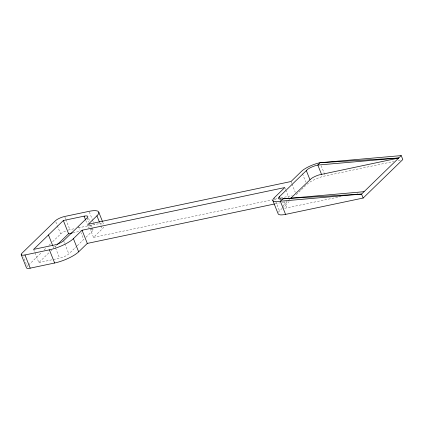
<?xml version="1.0" encoding="UTF-8"?>
<svg xmlns="http://www.w3.org/2000/svg" width="424" height="424" viewBox="0 0 424 424"><rect width="100%" height="100%" fill="white"/><g stroke="black" fill="none" stroke-linecap="round" stroke-linejoin="round"><path stroke-width="0.32" stroke-dasharray="2.12 1.59" d="M28.116 265.519L27.173 266.436L23.357 256.854M28.588 265.064L41.78 252.259M44.138 249.969L46.492 247.685M48.85 245.395L50.737 243.567M52.618 241.738L60.632 233.963A7.356 1.966 -21.7 0 1 66.383 230.709M33.607 249.386L38.849 262.562L49.073 252.64M50.928 250.838L51.861 249.937M56.503 245.427L53.715 248.13L53 246.333M38.849 262.562L59.604 258.19A7.356 1.966 -21.7 0 0 68.842 253.886L76.739 246.222M77.2 245.772L83.703 239.459L81.085 232.871M85.982 237.249L92.368 231.054A7.356 1.966 -21.7 0 0 91.987 229.087M89.946 228.414L93.519 237.392L102.184 228.987A19.128 5.115 -21.7 0 0 103.726 227.073M283.009 205.799L287.732 201.214M288.203 200.753L289.619 199.381M278.324 212.413A14.713 3.933 -21.7 0 1 279.511 210.94L282.257 208.279M282.713 207.834L289.115 201.617M296.238 194.706L306.759 184.498A14.713 3.933 -21.7 0 1 325.229 175.891L393.748 161.459M68.174 230.094A7.356 1.966 -21.7 0 1 69.87 229.66L75.011 228.573M78.228 227.9L94.303 224.513A19.128 5.115 -21.7 0 1 103.218 224.434M398.274 160.511L401.507 159.827M72.986 232.776L79.277 231.451M93.519 237.392L271.625 199.889M274.863 199.206L277.455 198.66M280.693 197.982L292.348 195.528M275.134 203.864L279.67 202.911M282.257 202.365L286.794 201.411M284.737 208.274L340.88 196.566M356.971 193.174L358.259 192.904M321.18 165.71L325.229 175.891M302.466 173.718L305.805 182.103M290.991 181.53L291.707 183.327M291.945 183.926L295.284 192.311M284.785 187.556L285.5 189.353M285.739 189.952L288.839 197.738M284.356 201.803L286.804 207.951M274.27 197.764L275.457 200.759M275.695 201.358L279.511 210.94M102.65 221.927L103.843 224.921M99.561 222.399L102.184 228.987M89.294 211.936L92.156 219.123M92.395 219.722L93.349 222.118M93.587 222.717L94.303 224.513M88.568 218.339L89.761 221.333M91.192 224.927L92.146 227.322M92.384 227.921L93.1 229.718M87.127 217.878L88.796 222.07M89.745 224.466L90.937 227.46M91.176 228.059L92.368 231.054M88.277 224.222L89.708 227.815M85.765 220.348L88.86 228.133M78.461 226.289L80.131 230.476M64.861 217.083L65.577 218.879M65.815 219.478L69.87 229.66M63.595 240.715L64.549 243.111M64.787 243.71L68.842 253.886M55.862 221.985L57.055 224.98M57.293 225.579L60.632 233.963M54.834 246.217L55.311 247.415M55.549 248.013L59.604 258.19"/><path stroke-width="0.64" d="M291.039 198.003L311.343 178.52A8.777 2.348 -21.7 0 1 319.134 174.889L398.746 158.014L317.825 165.058L315.461 165.667A8.777 2.348 -21.7 0 0 307.67 169.298L278.51 197.6A8.777 2.348 -21.7 0 0 281.064 199.052L364.052 191.685M63.34 220.528L33.607 249.386L54.357 245.019A7.356 1.966 -21.7 0 0 63.595 240.715L87.127 217.878A7.356 1.966 -21.7 0 0 84.095 216.155L63.34 220.528L68.582 233.704L57.431 244.526M99.322 221.8L96.942 215.811A19.128 5.115 -21.7 0 0 89.056 211.338L64.623 216.484A7.356 1.966 -21.7 0 0 55.385 220.787L21.931 253.261A7.356 1.966 -21.7 0 0 24.963 254.978L49.396 249.837A19.128 5.115 -21.7 0 0 73.41 238.648L82.07 230.243L284.785 187.556L274.27 197.764A14.713 3.933 -21.7 0 0 280.333 201.204L361.571 194.091L401.226 155.603L402.8 159.557L363.145 198.045L285.575 214.38A14.713 3.933 -21.7 0 1 278.049 213.606L272.807 200.43M96.942 215.811L88.277 224.222L290.991 181.53L301.512 171.323A14.713 3.933 -21.7 0 1 319.988 162.715L401.226 155.603M21.2 254.591L26.442 267.767A7.356 1.966 -21.7 0 0 30.205 268.154L54.638 263.007A19.128 5.115 -21.7 0 0 78.657 251.819L87.312 243.418L274.487 204.002M68.582 233.704L72.356 232.909M398.746 158.014L319.988 162.715L317.825 165.058L321.498 174.28M363.145 198.045L361.571 194.091L283.137 198.729L280.333 201.204L285.575 214.38M306.261 170.448L309.928 179.67M279.337 196.577L280.317 199.036M98.84 212.345L102.412 221.328M84.095 216.155L85.526 219.749M82.07 230.243L87.312 243.418M73.41 238.648L78.657 251.819M48.474 234.954L52.761 245.734M49.396 249.837L54.638 263.007M24.963 254.978L30.205 268.154"/></g></svg>
